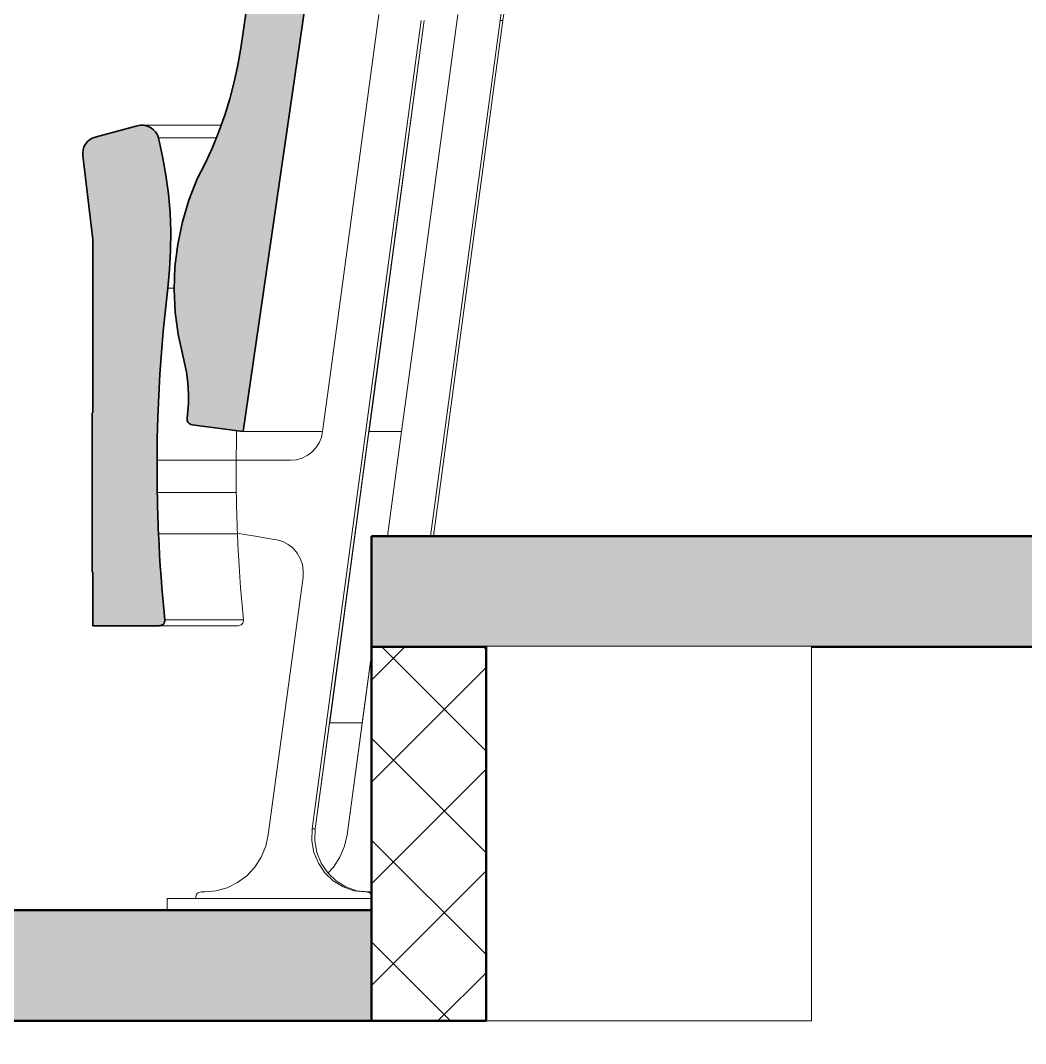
# Model space of a CAD drawing. Header units: millimetres. Extents: x -46169 to 247764, y -86316 to 18123.
# Drawn here: x 231882 to 232790, y -82134 to -81210 of the extents above; entities that cross this region are included whole.
import ezdxf

# ---------------------------------------------------------------- set-up
doc = ezdxf.new("R2010")
doc.units = ezdxf.units.MM
doc.header["$MEASUREMENT"] = 0
doc.linetypes.add('Wipeout_Contour', pattern=[1000, 0, -1000])
for name, color, linetype in [('New_A-20-M_Floor_Slab', 7, 'Continuous'), ('New_A-20-M_Roof', 7, 'Continuous'), ('New_A-25-M_Wall_Int', 7, 'Continuous'), ('New_A-35-M_FFE_Fixed', 7, 'Continuous')]:
    doc.layers.add(name, color=color, linetype=linetype)
for name, color, linetype, lineweight, true_color in [('New_A-20-M_Floor_Slab_Pen_No__107', 7, 'Continuous', 15, 0xa6a6a6), ('New_A-20-M_Floor_Slab_Pen_No__27', 7, 'Continuous', 50, 0x2a2a2a), ('New_A-20-M_Floor_Slab_Pen_No__29', 7, 'Continuous', 50, 0x2a2a2a), ('New_A-20-M_Floor_Slab_Pen_No__81', 7, 'Continuous', 20, 0x6a6a6a), ('New_A-35-M_FFE_Fixed_Pen_No__104', 7, 'Continuous', 15, 0xa6a6a6), ('New_A-35-M_FFE_Fixed_Pen_No__44', 7, 'Continuous', 35, 0x444444)]:
    doc.layers.add(name, color=color, linetype=linetype, lineweight=lineweight, true_color=true_color)
for name, color, linetype, lineweight in [('New_A-20-M_Floor_Slab_Pen_No__87', 8, 'Continuous', 20), ('New_A-20-M_Floor_Slab_Pen_No__89', 8, 'Continuous', 20), ('New_A-35-M_FFE_Fixed_Pen_No__1', 7, 'Continuous', 13)]:
    doc.layers.add(name, color=color, linetype=linetype, lineweight=lineweight)

# ---------------------------------------------------------------- blocks, each defined once
blk = doc.blocks.new('Section Elem_36_5', base_point=(221877.12, -83027.49))
at = {"color": 254, "linetype": 'Wipeout_Contour', "lineweight": 0, "ltscale": 3444676.658454566}
blk.add_wipeout([(232076.62, -81607.47), (232126.06, -81607.47), (232131.22, -81606.99), (232136.22, -81605.56), (232140.89, -81603.24), (232145.09, -81600.1), (232148.67, -81596.23), (232151.54, -81591.76), (232153.59, -81586.84), (232154.76, -81581.61), (232154.77, -81581.54), (232082.94, -81581.54), (232077.02, -81580.74), (232076.84, -81588)], dxfattribs=at).dxf.layer = 'New_A-25-M_Wall_Int'
at = {"color": 254, "linetype": 'Wipeout_Contour', "lineweight": 0, "ltscale": 1723091.228421841}
blk.add_wipeout([(232160.88, -81844.74), (232190.46, -81844.74), (232198.8, -81782.87), (232198.8, -81675.99), (232213.21, -81675.99), (232225.94, -81581.61), (232196.36, -81581.61)], dxfattribs=at).dxf.layer = 'New_A-25-M_Wall_Int'
blk = doc.blocks.new('Section Elem_41_5', base_point=(221877.12, -83027.49))
at = {"color": 254, "linetype": 'Wipeout_Contour', "lineweight": 0, "ltscale": 2954399.55299317}
blk.add_wipeout([(232147.96, -81940.58), (232147.63, -81951.24), (232149.49, -81961.72), (232153.46, -81971.57), (232159.36, -81980.31), (232159.56, -81980.51), (232164.65, -81975.02), (232170.39, -81966.08), (232174.49, -81956.23), (232176.83, -81945.79), (232190.46, -81844.74), (232160.88, -81844.74)], dxfattribs=at).dxf.layer = 'New_A-20-M_Floor_Slab'
at = {"color": 254, "linetype": 'Wipeout_Contour', "lineweight": 0, "ltscale": 984929.306068}
blk.add_wipeout([(232146.44, -82013.74), (232198.8, -82013.74), (232198.8, -82013.49), (232146.44, -82013.49)], dxfattribs=at).dxf.layer = 'New_A-20-M_Floor_Slab'
at = {"layer": 'New_A-20-M_Floor_Slab_Pen_No__89', "linetype": 'Continuous'}
for p, q in [((232190.46, -81844.74), (232160.88, -81844.74)), ((232146.44, -82013.49), (232146.44, -82013.74)), ((232198.8, -82013.74), (232146.44, -82013.74))]:
    blk.add_line(p, q, dxfattribs=at)
blk = doc.blocks.new('Section Elem_46_5', base_point=(221877.12, -83027.49))
at = {"layer": 'New_A-35-M_FFE_Fixed_Pen_No__44', "linetype": 'Continuous'}
for p, q in [((231947.21, -81564.47), (231946.66, -81564.47)), ((231947.19, -81708.47), (231946.66, -81708.47)), ((231947.19, -81708.47), (231947.18, -81756.97))]:
    blk.add_line(p, q, dxfattribs=at)
at = {"layer": 'New_A-35-M_FFE_Fixed_Pen_No__44', "linetype": 'Continuous', "flags": 128}
blk.add_lwpolyline([(231946.66, -81564.47), (231946.66, -81696.47), (231946.66, -81708.47)], dxfattribs=at)
at = {"color": 254, "linetype": 'Wipeout_Contour', "lineweight": 0, "ltscale": 983458.89133}
blk.add_wipeout([(231999.25, -81306.76), (232001.77, -81308.54), (232061.8, -81308.54), (232062.43, -81306.76)], dxfattribs=at).dxf.layer = 'New_A-35-M_FFE_Fixed'
at = {"color": 254, "linetype": 'Wipeout_Contour', "lineweight": 0, "ltscale": 1229375.72335318}
blk.add_wipeout([(232058.78, -81316.21), (232006.5, -81316.21), (232010.24, -81332.92), (232051.59, -81332.92), (232055.21, -81325)], dxfattribs=at).dxf.layer = 'New_A-35-M_FFE_Fixed'
at = {"color": 254, "linetype": 'Wipeout_Contour', "lineweight": 0, "ltscale": 1229428.361088262}
blk.add_wipeout([(232016.87, -81383.77), (232017.53, -81400.86), (232026.22, -81400.86), (232028.06, -81392.12), (232030.56, -81383.77)], dxfattribs=at).dxf.layer = 'New_A-35-M_FFE_Fixed'
at = {"color": 254, "linetype": 'Wipeout_Contour', "lineweight": 0, "ltscale": 1229512.440282095}
blk.add_wipeout([(232012.68, -81471.41), (232021.44, -81471.41), (232020.57, -81453.1), (232020.61, -81452.05), (232014.87, -81452.05)], dxfattribs=at).dxf.layer = 'New_A-35-M_FFE_Fixed'
at = {"color": 254, "linetype": 'Wipeout_Contour', "lineweight": 0, "ltscale": 1721495.925086836}
blk.add_wipeout([(232007.78, -81529.63), (232031.88, -81529.63), (232031.62, -81527.76), (232030.32, -81520.85), (232028.68, -81514.01), (232027.84, -81510.2), (232009.14, -81510.2)], dxfattribs=at).dxf.layer = 'New_A-35-M_FFE_Fixed'
at = {"color": 254, "linetype": 'Wipeout_Contour', "lineweight": 0, "ltscale": 983918.980256}
blk.add_wipeout([(232005.21, -81625.59), (232005.24, -81629.22), (232076.69, -81629.22), (232076.65, -81625.59)], dxfattribs=at).dxf.layer = 'New_A-35-M_FFE_Fixed'
at = {"color": 254, "linetype": 'Wipeout_Contour', "lineweight": 0, "ltscale": 983934.70897}
blk.add_wipeout([(232005.35, -81636.47), (232005.43, -81641.14), (232076.86, -81641.14), (232076.78, -81636.47)], dxfattribs=at).dxf.layer = 'New_A-35-M_FFE_Fixed'
at = {"color": 254, "linetype": 'Wipeout_Contour', "lineweight": 0, "ltscale": 983992.595588}
blk.add_wipeout([(232006.49, -81673.88), (232006.95, -81683.6), (232078.28, -81683.6), (232077.85, -81673.88)], dxfattribs=at).dxf.layer = 'New_A-35-M_FFE_Fixed'
at = {"color": 254, "linetype": 'Wipeout_Contour', "lineweight": 0, "ltscale": 984100.940161}
blk.add_wipeout([(232011.22, -81741.79), (232012.17, -81751.47), (232083.15, -81751.47), (232082.26, -81741.79)], dxfattribs=at).dxf.layer = 'New_A-35-M_FFE_Fixed'
at = {"color": 254, "linetype": 'Wipeout_Contour', "lineweight": 0, "ltscale": 984813.099771}
blk.add_wipeout([(232153.46, -81971.57), (232150.88, -81971.57), (232156.77, -81980.31), (232159.36, -81980.31)], dxfattribs=at).dxf.layer = 'New_A-35-M_FFE_Fixed'
at = {"color": 254, "linetype": 'Wipeout_Contour', "lineweight": 0, "ltscale": 984888.517119}
blk.add_wipeout([(232164.32, -81987.56), (232173.19, -81992.99), (232175.77, -81992.99), (232166.91, -81987.56)], dxfattribs=at).dxf.layer = 'New_A-35-M_FFE_Fixed'
at = {"color": 254, "linetype": 'Wipeout_Contour', "lineweight": 0, "ltscale": 984673.395149}
blk.add_wipeout([(232014.35, -82013.49), (232198.8, -82013.49), (232198.8, -82003.49), (232014.35, -82003.49)], dxfattribs=at).dxf.layer = 'New_A-35-M_FFE_Fixed'
at = {"layer": 'New_A-35-M_FFE_Fixed_Pen_No__1', "linetype": 'Continuous'}
for p, q in [((232014.35, -82013.49), (232014.35, -82003.49)), ((232198.8, -82013.49), (232014.35, -82013.49))]:
    blk.add_line(p, q, dxfattribs=at)
at = {"color": 254, "linetype": 'Wipeout_Contour', "lineweight": 0, "ltscale": 983452.841927}
blk.add_wipeout([(231996.41, -81305.51), (231999.25, -81306.76), (232062.43, -81306.76), (232062.88, -81305.51)], dxfattribs=at).dxf.layer = 'New_A-35-M_FFE_Fixed'
at = {"color": 254, "linetype": 'Wipeout_Contour', "lineweight": 0, "ltscale": 983473.484787}
blk.add_wipeout([(232005.47, -81313.36), (232006.5, -81316.21), (232058.78, -81316.21), (232059.94, -81313.36)], dxfattribs=at).dxf.layer = 'New_A-35-M_FFE_Fixed'
at = {"color": 254, "linetype": 'Wipeout_Contour', "lineweight": 0, "ltscale": 1229412.086764039}
blk.add_wipeout([(232036.21, -81366.73), (232015.43, -81366.73), (232016.87, -81383.77), (232030.56, -81383.77), (232033.97, -81372.42)], dxfattribs=at).dxf.layer = 'New_A-35-M_FFE_Fixed'
at = {"color": 254, "linetype": 'Wipeout_Contour', "lineweight": 0, "ltscale": 1229447.383644321}
blk.add_wipeout([(232017.53, -81400.86), (232017.42, -81417.95), (232023.13, -81417.95), (232023.84, -81412.23), (232026.22, -81400.86)], dxfattribs=at).dxf.layer = 'New_A-35-M_FFE_Fixed'
at = {"color": 254, "linetype": 'Wipeout_Contour', "lineweight": 0, "ltscale": 1229583.084613975}
blk.add_wipeout([(232010.77, -81490.79), (232009.14, -81510.2), (232027.84, -81510.2), (232024.25, -81493.94), (232023.83, -81490.79)], dxfattribs=at).dxf.layer = 'New_A-35-M_FFE_Fixed'
at = {"color": 254, "linetype": 'Wipeout_Contour', "lineweight": 0, "ltscale": 1721553.568830973}
blk.add_wipeout([(232007.78, -81529.63), (232006.71, -81549.07), (232033.52, -81549.07), (232033.52, -81548.73), (232033.23, -81541.71), (232032.59, -81534.72), (232031.88, -81529.63)], dxfattribs=at).dxf.layer = 'New_A-35-M_FFE_Fixed'
at = {"color": 254, "linetype": 'Wipeout_Contour', "lineweight": 0, "ltscale": 983914.054157}
blk.add_wipeout([(232005.18, -81621.97), (232005.21, -81625.59), (232076.65, -81625.59), (232076.63, -81621.97)], dxfattribs=at).dxf.layer = 'New_A-35-M_FFE_Fixed'
at = {"color": 254, "linetype": 'Wipeout_Contour', "lineweight": 0, "ltscale": 983981.826541}
blk.add_wipeout([(232006.29, -81669.21), (232006.49, -81673.88), (232077.85, -81673.88), (232077.66, -81669.21)], dxfattribs=at).dxf.layer = 'New_A-35-M_FFE_Fixed'
at = {"color": 254, "linetype": 'Wipeout_Contour', "lineweight": 0, "ltscale": 984084.716335}
blk.add_wipeout([(232010.33, -81732.11), (232011.22, -81741.79), (232082.26, -81741.79), (232081.44, -81732.11)], dxfattribs=at).dxf.layer = 'New_A-35-M_FFE_Fixed'
at = {"color": 254, "linetype": 'Wipeout_Contour', "lineweight": 0, "ltscale": 984106.06845}
blk.add_wipeout([(232009.12, -81756.54), (232080.3, -81756.54), (232081.18, -81756.02), (232010.05, -81756.02)], dxfattribs=at).dxf.layer = 'New_A-35-M_FFE_Fixed'
at = {"color": 254, "linetype": 'Wipeout_Contour', "lineweight": 0, "ltscale": 984782.122927}
blk.add_wipeout([(232146.91, -81961.72), (232150.88, -81971.57), (232153.46, -81971.57), (232149.49, -81961.72)], dxfattribs=at).dxf.layer = 'New_A-35-M_FFE_Fixed'
at = {"color": 254, "linetype": 'Wipeout_Contour', "lineweight": 0, "ltscale": 984849.110695}
blk.add_wipeout([(232156.77, -81980.31), (232164.32, -81987.56), (232166.91, -81987.56), (232159.36, -81980.31)], dxfattribs=at).dxf.layer = 'New_A-35-M_FFE_Fixed'
at = {"color": 254, "linetype": 'Wipeout_Contour', "lineweight": 0, "ltscale": 738756.481776}
blk.add_wipeout([(232198.8, -81999.71), (232198.7, -81999.71), (232198.8, -81999.9)], dxfattribs=at).dxf.layer = 'New_A-35-M_FFE_Fixed'
at = {"color": 254, "linetype": 'Wipeout_Contour', "lineweight": 0, "ltscale": 1229333.402300806}
blk.add_wipeout([(231990.25, -81304.74), (231993.37, -81304.82), (232063.12, -81304.82), (232063.15, -81304.75), (232062.7, -81304.74)], dxfattribs=at).dxf.layer = 'New_A-35-M_FFE_Fixed'
at = {"color": 254, "linetype": 'Wipeout_Contour', "lineweight": 0, "ltscale": 983469.484172}
blk.add_wipeout([(232003.87, -81310.77), (232005.47, -81313.36), (232059.94, -81313.36), (232060.99, -81310.77)], dxfattribs=at).dxf.layer = 'New_A-35-M_FFE_Fixed'
at = {"color": 254, "linetype": 'Wipeout_Contour', "lineweight": 0, "ltscale": 1229398.836747448}
blk.add_wipeout([(232013.22, -81349.77), (232015.43, -81366.73), (232036.21, -81366.73), (232041.53, -81353.25), (232043.31, -81349.77)], dxfattribs=at).dxf.layer = 'New_A-35-M_FFE_Fixed'
at = {"color": 254, "linetype": 'Wipeout_Contour', "lineweight": 0, "ltscale": 1229468.645526402}
blk.add_wipeout([(232017.42, -81417.95), (232016.53, -81435.03), (232021.24, -81435.03), (232021.33, -81432.6), (232023.13, -81417.95)], dxfattribs=at).dxf.layer = 'New_A-35-M_FFE_Fixed'
at = {"color": 254, "linetype": 'Wipeout_Contour', "lineweight": 0, "ltscale": 1229545.264678254}
blk.add_wipeout([(232012.68, -81471.41), (232010.77, -81490.79), (232023.83, -81490.79), (232021.54, -81473.6), (232021.44, -81471.41)], dxfattribs=at).dxf.layer = 'New_A-35-M_FFE_Fixed'
at = {"color": 254, "linetype": 'Wipeout_Contour', "lineweight": 0, "ltscale": 1475646.534462288}
blk.add_wipeout([(232005.92, -81568.53), (232032.5, -81568.53), (232033.09, -81562.76), (232033.48, -81555.75), (232033.52, -81549.07), (232006.71, -81549.07)], dxfattribs=at).dxf.layer = 'New_A-35-M_FFE_Fixed'
at = {"color": 254, "linetype": 'Wipeout_Contour', "lineweight": 0, "ltscale": 983904.308618}
blk.add_wipeout([(232076.61, -81614.72), (232005.16, -81614.72), (232005.16, -81618.34), (232076.61, -81618.34)], dxfattribs=at).dxf.layer = 'New_A-35-M_FFE_Fixed'
at = {"color": 254, "linetype": 'Wipeout_Contour', "lineweight": 0, "ltscale": 983923.941862}
blk.add_wipeout([(232005.24, -81629.22), (232005.29, -81632.84), (232076.73, -81632.84), (232076.69, -81629.22)], dxfattribs=at).dxf.layer = 'New_A-35-M_FFE_Fixed'
at = {"color": 254, "linetype": 'Wipeout_Contour', "lineweight": 0, "ltscale": 983974.919505}
blk.add_wipeout([(232006.11, -81664.53), (232006.29, -81669.21), (232077.66, -81669.21), (232077.49, -81664.53)], dxfattribs=at).dxf.layer = 'New_A-35-M_FFE_Fixed'
at = {"color": 254, "linetype": 'Wipeout_Contour', "lineweight": 0, "ltscale": 984068.739901}
blk.add_wipeout([(232009.52, -81722.41), (232010.33, -81732.11), (232081.44, -81732.11), (232080.68, -81722.41)], dxfattribs=at).dxf.layer = 'New_A-35-M_FFE_Fixed'
at = {"color": 254, "linetype": 'Wipeout_Contour', "lineweight": 0, "ltscale": 984103.052098}
blk.add_wipeout([(232008.09, -81756.86), (232079.35, -81756.86), (232080.3, -81756.54), (232009.12, -81756.54)], dxfattribs=at).dxf.layer = 'New_A-35-M_FFE_Fixed'
at = {"color": 254, "linetype": 'Wipeout_Contour', "lineweight": 0, "ltscale": 984757.589818}
blk.add_wipeout([(232146.91, -81961.72), (232149.49, -81961.72), (232147.63, -81951.24), (232145.04, -81951.24)], dxfattribs=at).dxf.layer = 'New_A-35-M_FFE_Fixed'
at = {"color": 254, "linetype": 'Wipeout_Contour', "lineweight": 0, "ltscale": 985007.465375}
blk.add_wipeout([(232198.1, -81998.96), (232198.7, -81999.71), (232198.8, -81999.71), (232198.8, -81998.96)], dxfattribs=at).dxf.layer = 'New_A-35-M_FFE_Fixed'
at = {"color": 254, "linetype": 'Wipeout_Contour', "lineweight": 0, "ltscale": 1229357.997497239}
blk.add_wipeout([(232061.8, -81308.54), (232001.77, -81308.54), (232003.87, -81310.77), (232060.99, -81310.77), (232061.11, -81310.49)], dxfattribs=at).dxf.layer = 'New_A-35-M_FFE_Fixed'
at = {"color": 254, "linetype": 'Wipeout_Contour', "lineweight": 0, "ltscale": 1229388.232606241}
blk.add_wipeout([(232010.24, -81332.92), (232013.22, -81349.77), (232043.31, -81349.77), (232048.68, -81339.27), (232051.59, -81332.92)], dxfattribs=at).dxf.layer = 'New_A-35-M_FFE_Fixed'
at = {"color": 254, "linetype": 'Wipeout_Contour', "lineweight": 0, "ltscale": 983589.583707}
blk.add_wipeout([(232016.53, -81435.03), (232014.87, -81452.05), (232020.61, -81452.05), (232021.24, -81435.03)], dxfattribs=at).dxf.layer = 'New_A-35-M_FFE_Fixed'
at = {"color": 254, "linetype": 'Wipeout_Contour', "lineweight": 0, "ltscale": 3443407.11672936}
blk.add_wipeout([(232005.4, -81588), (232076.84, -81588), (232077.02, -81580.74), (232036.79, -81575.31), (232035.82, -81575.09), (232034.9, -81574.68), (232034.09, -81574.11), (232033.4, -81573.41), (232032.87, -81572.58), (232032.51, -81571.68), (232032.35, -81570.72), (232032.37, -81569.75), (232032.5, -81568.53), (232005.92, -81568.53)], dxfattribs=at).dxf.layer = 'New_A-35-M_FFE_Fixed'
at = {"color": 254, "linetype": 'Wipeout_Contour', "lineweight": 0, "ltscale": 983928.938942}
blk.add_wipeout([(232076.73, -81632.84), (232005.29, -81632.84), (232005.35, -81636.47), (232076.78, -81636.47)], dxfattribs=at).dxf.layer = 'New_A-35-M_FFE_Fixed'
at = {"color": 254, "linetype": 'Wipeout_Contour', "lineweight": 0, "ltscale": 983968.070992}
blk.add_wipeout([(232005.94, -81659.85), (232006.11, -81664.53), (232077.49, -81664.53), (232077.34, -81659.85)], dxfattribs=at).dxf.layer = 'New_A-35-M_FFE_Fixed'
at = {"color": 254, "linetype": 'Wipeout_Contour', "lineweight": 0, "ltscale": 984053.011641}
blk.add_wipeout([(232008.77, -81712.72), (232009.52, -81722.41), (232080.68, -81722.41), (232079.98, -81712.72)], dxfattribs=at).dxf.layer = 'New_A-35-M_FFE_Fixed'
at = {"color": 254, "linetype": 'Wipeout_Contour', "lineweight": 0, "ltscale": 984099.512262}
blk.add_wipeout([(232008.09, -81756.86), (232007.02, -81756.97), (232078.35, -81756.97), (232079.35, -81756.86)], dxfattribs=at).dxf.layer = 'New_A-35-M_FFE_Fixed'
at = {"color": 254, "linetype": 'Wipeout_Contour', "lineweight": 0, "ltscale": 985003.553749}
blk.add_wipeout([(232196.54, -81997.87), (232197.37, -81998.33), (232198.8, -81998.33), (232198.8, -81997.87)], dxfattribs=at).dxf.layer = 'New_A-35-M_FFE_Fixed'
at = {"layer": 'New_A-35-M_FFE_Fixed_Pen_No__1', "linetype": 'Continuous'}
blk.add_line((232014.87, -81452.05), (232020.61, -81452.05), dxfattribs=at)
at = {"color": 254, "linetype": 'Wipeout_Contour', "lineweight": 0, "ltscale": 983446.659956}
blk.add_wipeout([(231993.37, -81304.82), (231996.41, -81305.51), (232062.88, -81305.51), (232063.12, -81304.82)], dxfattribs=at).dxf.layer = 'New_A-35-M_FFE_Fixed'
at = {"color": 254, "linetype": 'Wipeout_Contour', "lineweight": 0, "ltscale": 983879.827956}
blk.add_wipeout([(232005.4, -81588), (232005.17, -81607.47), (232076.62, -81607.47), (232076.84, -81588)], dxfattribs=at).dxf.layer = 'New_A-35-M_FFE_Fixed'
at = {"color": 254, "linetype": 'Wipeout_Contour', "lineweight": 0, "ltscale": 983961.281079}
blk.add_wipeout([(232005.79, -81655.18), (232005.94, -81659.85), (232077.34, -81659.85), (232077.19, -81655.18)], dxfattribs=at).dxf.layer = 'New_A-35-M_FFE_Fixed'
at = {"color": 254, "linetype": 'Wipeout_Contour', "lineweight": 0, "ltscale": 984037.532328}
blk.add_wipeout([(232008.1, -81703.01), (232008.77, -81712.72), (232079.98, -81712.72), (232079.35, -81703.01)], dxfattribs=at).dxf.layer = 'New_A-35-M_FFE_Fixed'
at = {"color": 254, "linetype": 'Wipeout_Contour', "lineweight": 0, "ltscale": 984110.733188}
blk.add_wipeout([(232012.17, -81752.52), (232011.94, -81753.53), (232082.93, -81753.53), (232083.15, -81752.52)], dxfattribs=at).dxf.layer = 'New_A-35-M_FFE_Fixed'
at = {"color": 254, "linetype": 'Wipeout_Contour', "lineweight": 0, "ltscale": 985005.618181}
blk.add_wipeout([(232197.37, -81998.33), (232198.1, -81998.96), (232198.8, -81998.96), (232198.8, -81998.33)], dxfattribs=at).dxf.layer = 'New_A-35-M_FFE_Fixed'
at = {"color": 254, "linetype": 'Wipeout_Contour', "lineweight": 0, "ltscale": 983894.705486}
blk.add_wipeout([(232005.16, -81611.09), (232076.61, -81611.09), (232076.62, -81607.47), (232005.17, -81607.47)], dxfattribs=at).dxf.layer = 'New_A-35-M_FFE_Fixed'
at = {"color": 254, "linetype": 'Wipeout_Contour', "lineweight": 0, "ltscale": 983954.549847}
blk.add_wipeout([(232077.07, -81650.5), (232005.65, -81650.5), (232005.79, -81655.18), (232077.19, -81655.18)], dxfattribs=at).dxf.layer = 'New_A-35-M_FFE_Fixed'
at = {"color": 254, "linetype": 'Wipeout_Contour', "lineweight": 0, "ltscale": 984022.302719}
blk.add_wipeout([(232007.49, -81693.31), (232008.1, -81703.01), (232079.35, -81703.01), (232078.78, -81693.31)], dxfattribs=at).dxf.layer = 'New_A-35-M_FFE_Fixed'
at = {"color": 254, "linetype": 'Wipeout_Contour', "lineweight": 0, "ltscale": 984110.81455}
blk.add_wipeout([(232011.94, -81753.53), (232011.49, -81754.48), (232082.52, -81754.48), (232082.93, -81753.53)], dxfattribs=at).dxf.layer = 'New_A-35-M_FFE_Fixed'
at = {"color": 254, "linetype": 'Wipeout_Contour', "lineweight": 0, "ltscale": 1231252.428864506}
blk.add_wipeout([(232198.22, -81997.59), (232195.63, -81997.59), (232196.54, -81997.87), (232198.8, -81997.87), (232198.8, -81997.77)], dxfattribs=at).dxf.layer = 'New_A-35-M_FFE_Fixed'
at = {"color": 254, "linetype": 'Wipeout_Contour', "lineweight": 0, "ltscale": 983899.489236}
blk.add_wipeout([(232005.16, -81614.72), (232076.61, -81614.72), (232076.61, -81611.09), (232005.16, -81611.09)], dxfattribs=at).dxf.layer = 'New_A-35-M_FFE_Fixed'
at = {"color": 254, "linetype": 'Wipeout_Contour', "lineweight": 0, "ltscale": 983947.877366}
blk.add_wipeout([(232005.53, -81645.82), (232005.65, -81650.5), (232077.07, -81650.5), (232076.96, -81645.82)], dxfattribs=at).dxf.layer = 'New_A-35-M_FFE_Fixed'
at = {"color": 254, "linetype": 'Wipeout_Contour', "lineweight": 0, "ltscale": 984007.323561}
blk.add_wipeout([(232006.95, -81683.6), (232007.49, -81693.31), (232078.78, -81693.31), (232078.28, -81683.6)], dxfattribs=at).dxf.layer = 'New_A-35-M_FFE_Fixed'
at = {"color": 254, "linetype": 'Wipeout_Contour', "lineweight": 0, "ltscale": 984108.430475}
blk.add_wipeout([(232010.05, -81756.02), (232081.18, -81756.02), (232081.93, -81755.32), (232010.86, -81755.32)], dxfattribs=at).dxf.layer = 'New_A-35-M_FFE_Fixed'
at = {"color": 254, "linetype": 'Wipeout_Contour', "lineweight": 0, "ltscale": 984997.777113}
blk.add_wipeout([(232194.69, -81997.49), (232195.63, -81997.59), (232198.22, -81997.59), (232197.28, -81997.49)], dxfattribs=at).dxf.layer = 'New_A-35-M_FFE_Fixed'
at = {"color": 254, "linetype": 'Wipeout_Contour', "lineweight": 0, "ltscale": 983909.1636}
blk.add_wipeout([(232005.16, -81618.34), (232005.18, -81621.97), (232076.63, -81621.97), (232076.61, -81618.34)], dxfattribs=at).dxf.layer = 'New_A-35-M_FFE_Fixed'
at = {"color": 254, "linetype": 'Wipeout_Contour', "lineweight": 0, "ltscale": 983941.263716}
blk.add_wipeout([(232005.43, -81641.14), (232005.53, -81645.82), (232076.96, -81645.82), (232076.86, -81641.14)], dxfattribs=at).dxf.layer = 'New_A-35-M_FFE_Fixed'
at = {"color": 254, "linetype": 'Wipeout_Contour', "lineweight": 0, "ltscale": 984110.035718}
blk.add_wipeout([(232010.86, -81755.32), (232081.93, -81755.32), (232082.52, -81754.48), (232011.49, -81754.48)], dxfattribs=at).dxf.layer = 'New_A-35-M_FFE_Fixed'
at = {"color": 254, "linetype": 'Wipeout_Contour', "lineweight": 0, "ltscale": 984970.27228}
blk.add_wipeout([(232193.2, -81997.49), (232195.79, -81997.49), (232185.55, -81996.35), (232182.96, -81996.35)], dxfattribs=at).dxf.layer = 'New_A-35-M_FFE_Fixed'
at = {"color": 254, "linetype": 'Wipeout_Contour', "lineweight": 0, "ltscale": 984109.795163}
blk.add_wipeout([(232012.17, -81752.52), (232083.15, -81752.52), (232083.15, -81751.47), (232012.17, -81751.47)], dxfattribs=at).dxf.layer = 'New_A-35-M_FFE_Fixed'
at = {"color": 254, "linetype": 'Wipeout_Contour', "lineweight": 0, "ltscale": 984929.526167}
blk.add_wipeout([(232185.55, -81996.35), (232175.77, -81992.99), (232173.19, -81992.99), (232182.96, -81996.35)], dxfattribs=at).dxf.layer = 'New_A-35-M_FFE_Fixed'
at = {"layer": 'New_A-35-M_FFE_Fixed_Pen_No__104', "linetype": 'Continuous'}
blk.add_hatch(color=256, dxfattribs=at).paths.add_polyline_path([(232011.49, -81754.48), (232011.94, -81753.53), (232012.17, -81752.52), (232012.17, -81751.47), (232011.22, -81741.79), (232010.33, -81732.11), (232009.52, -81722.41), (232008.77, -81712.72), (232008.1, -81703.01), (232007.49, -81693.31), (232006.95, -81683.6), (232006.49, -81673.88), (232006.29, -81669.21), (232006.11, -81664.53), (232005.94, -81659.85), (232005.79, -81655.18), (232005.65, -81650.5), (232005.53, -81645.82), (232005.43, -81641.14), (232005.35, -81636.47), (232005.29, -81632.84), (232005.24, -81629.22), (232005.21, -81625.59), (232005.18, -81621.97), (232005.16, -81618.34), (232005.16, -81614.72), (232005.16, -81611.09), (232005.17, -81607.47), (232005.4, -81588), (232005.92, -81568.53), (232006.71, -81549.07), (232007.78, -81529.63), (232009.14, -81510.2), (232010.77, -81490.79), (232012.68, -81471.41), (232014.87, -81452.05), (232016.53, -81435.03), (232017.42, -81417.95), (232017.53, -81400.86), (232016.87, -81383.77), (232015.43, -81366.73), (232013.22, -81349.77), (232010.24, -81332.92), (232006.5, -81316.21), (232005.47, -81313.36), (232003.87, -81310.77), (232001.77, -81308.54), (231999.25, -81306.76), (231996.41, -81305.51), (231993.37, -81304.82), (231990.25, -81304.74), (231987.18, -81305.26), (231949.28, -81315.59), (231946.67, -81316.55), (231944.28, -81317.95), (231942.19, -81319.75), (231940.46, -81321.87), (231939.16, -81324.26), (231938.32, -81326.84), (231937.98, -81329.52), (231938.13, -81332.22), (231947.21, -81408.09), (231947.21, -81564.47), (231946.66, -81564.47), (231946.66, -81696.47), (231946.66, -81708.47), (231947.19, -81708.47), (231947.18, -81756.97), (231953.39, -81756.97), (231965.82, -81756.97), (232007.02, -81756.97), (232008.09, -81756.86), (232009.12, -81756.54), (232010.05, -81756.02), (232010.86, -81755.32)])
at = {"layer": 'New_A-35-M_FFE_Fixed_Pen_No__44', "linetype": 'Continuous', "flags": 128}
blk.add_lwpolyline([(231947.18, -81756.97), (231953.39, -81756.97), (231965.82, -81756.97), (232007.02, -81756.97), (232008.09, -81756.86), (232009.12, -81756.54), (232010.05, -81756.02), (232010.86, -81755.32), (232011.49, -81754.48), (232011.94, -81753.53), (232012.17, -81752.52), (232012.17, -81751.47), (232011.22, -81741.79), (232010.33, -81732.11), (232009.52, -81722.41), (232008.77, -81712.72), (232008.1, -81703.01), (232007.49, -81693.31), (232006.95, -81683.6), (232006.49, -81673.88), (232006.29, -81669.21), (232006.11, -81664.53), (232005.94, -81659.85), (232005.79, -81655.18), (232005.65, -81650.5), (232005.53, -81645.82), (232005.43, -81641.14), (232005.35, -81636.47), (232005.29, -81632.84), (232005.24, -81629.22), (232005.21, -81625.59), (232005.18, -81621.97), (232005.16, -81618.34), (232005.16, -81614.72), (232005.16, -81611.09), (232005.17, -81607.47), (232005.4, -81588), (232005.92, -81568.53), (232006.71, -81549.07), (232007.78, -81529.63), (232009.14, -81510.2), (232010.77, -81490.79), (232012.68, -81471.41), (232014.87, -81452.05), (232016.53, -81435.03), (232017.42, -81417.95), (232017.53, -81400.86), (232016.87, -81383.77), (232015.43, -81366.73), (232013.22, -81349.77), (232010.24, -81332.92), (232006.5, -81316.21), (232005.47, -81313.36), (232003.87, -81310.77), (232001.77, -81308.54), (231999.25, -81306.76), (231996.41, -81305.51), (231993.37, -81304.82), (231990.25, -81304.74), (231987.18, -81305.26), (231949.28, -81315.59), (231946.67, -81316.55), (231944.28, -81317.95), (231942.19, -81319.75), (231940.46, -81321.87), (231939.16, -81324.26), (231938.32, -81326.84), (231937.98, -81329.52), (231938.13, -81332.22), (231947.21, -81408.09), (231947.21, -81564.47)], dxfattribs=at)
at = {"color": 254, "linetype": 'Wipeout_Contour', "lineweight": 0, "ltscale": 22885564.15096043}
blk.add_wipeout([(232040.14, -82002.49), (232040.14, -82003.49), (232198.8, -82003.49), (232198.8, -81999.9), (232198.7, -81999.71), (232198.1, -81998.96), (232197.37, -81998.33), (232196.54, -81997.87), (232195.63, -81997.59), (232194.69, -81997.49), (232193.2, -81997.49), (232182.96, -81996.35), (232173.19, -81992.99), (232164.32, -81987.56), (232156.77, -81980.31), (232150.88, -81971.57), (232146.91, -81961.72), (232145.04, -81951.24), (232145.37, -81940.58), (232290.86, -80861.65), (232292.7, -80853.27), (232295.91, -80845.35), (232300.38, -80838.11), (232305.99, -80831.77), (232312.55, -80826.52), (232319.89, -80822.51), (232327.79, -80819.85), (232336.01, -80818.64), (232336.91, -80818.5), (232337.77, -80818.18), (232338.56, -80817.71), (232339.25, -80817.08), (232339.81, -80816.34), (232340.22, -80815.5), (232340.48, -80814.59), (232340.57, -80813.65), (232340.57, -80812.56), (232258.46, -80812.56), (232154.76, -81581.61), (232153.59, -81586.84), (232151.54, -81591.76), (232148.67, -81596.23), (232145.09, -81600.1), (232140.89, -81603.24), (232136.22, -81605.56), (232131.22, -81606.99), (232126.06, -81607.47), (232076.62, -81607.47), (232076.61, -81611.09), (232076.61, -81614.72), (232076.61, -81618.34), (232076.63, -81621.97), (232076.65, -81625.59), (232076.69, -81629.22), (232076.73, -81632.84), (232076.78, -81636.47), (232076.86, -81641.14), (232076.96, -81645.82), (232077.07, -81650.5), (232077.19, -81655.18), (232077.34, -81659.85), (232077.49, -81664.53), (232077.66, -81669.21), (232077.82, -81673.23), (232084.29, -81674.39), (232093.97, -81676.1), (232103.65, -81677.77), (232113.34, -81679.41), (232118.69, -81680.94), (232123.67, -81683.5), (232128.08, -81687), (232131.76, -81691.3), (232134.58, -81696.25), (232136.44, -81701.67), (232137.27, -81707.36), (232137.03, -81713.11), (232105.66, -81945.79), (232103.31, -81956.23), (232099.21, -81966.08), (232093.48, -81975.02), (232086.3, -81982.76), (232077.91, -81989.04), (232068.57, -81993.69), (232058.58, -81996.53), (232048.26, -81997.49), (232044.97, -81997.49), (232044.03, -81997.59), (232043.12, -81997.87), (232042.29, -81998.33), (232041.55, -81998.96), (232040.95, -81999.71), (232040.51, -82000.58), (232040.23, -82001.52)], dxfattribs=at).dxf.layer = 'New_A-35-M_FFE_Fixed'
at = {"layer": 'New_A-35-M_FFE_Fixed_Pen_No__1', "linetype": 'Continuous'}
for p, q in [((231990.25, -81304.74), (232062.7, -81304.74)), ((232062.7, -81304.74), (232063.15, -81304.75)), ((232006.5, -81316.21), (232058.78, -81316.21)), ((232076.84, -81588), (232076.62, -81607.47)), ((232077.02, -81580.74), (232076.84, -81588)), ((232005.17, -81607.47), (232076.62, -81607.47)), ((232076.62, -81607.47), (232076.61, -81611.09)), ((232076.62, -81607.47), (232126.06, -81607.47)), ((232126.06, -81607.47), (232131.22, -81606.99)), ((232131.22, -81606.99), (232136.22, -81605.56)), ((232076.61, -81611.09), (232076.61, -81614.72)), ((232076.61, -81614.72), (232076.61, -81618.34)), ((232076.61, -81618.34), (232076.63, -81621.97)), ((232076.63, -81621.97), (232076.65, -81625.59)), ((232076.65, -81625.59), (232076.69, -81629.22)), ((232076.69, -81629.22), (232076.73, -81632.84)), ((232076.73, -81632.84), (232076.78, -81636.47)), ((232005.35, -81636.47), (232076.78, -81636.47)), ((232076.78, -81636.47), (232076.86, -81641.14)), ((232076.86, -81641.14), (232076.96, -81645.82)), ((232076.96, -81645.82), (232077.07, -81650.5)), ((232077.07, -81650.5), (232077.19, -81655.18)), ((232077.19, -81655.18), (232077.34, -81659.85)), ((232077.34, -81659.85), (232077.49, -81664.53)), ((232077.49, -81664.53), (232077.66, -81669.21)), ((232077.66, -81669.21), (232077.85, -81673.88)), ((232006.49, -81673.88), (232077.85, -81673.88)), ((232084.29, -81674.39), (232077.82, -81673.23)), ((232077.85, -81673.88), (232078.28, -81683.6)), ((232093.97, -81676.1), (232084.29, -81674.39)), ((232103.65, -81677.77), (232093.97, -81676.1)), ((232113.34, -81679.41), (232103.65, -81677.77)), ((232118.69, -81680.94), (232113.34, -81679.41)), ((232123.67, -81683.5), (232118.69, -81680.94)), ((232078.28, -81683.6), (232078.78, -81693.31)), ((232128.08, -81687), (232123.67, -81683.5)), ((232131.76, -81691.3), (232128.08, -81687)), ((232078.78, -81693.31), (232079.35, -81703.01)), ((232134.58, -81696.25), (232131.76, -81691.3)), ((232136.44, -81701.67), (232134.58, -81696.25)), ((232079.35, -81703.01), (232079.98, -81712.72)), ((232137.27, -81707.36), (232136.44, -81701.67)), ((232137.03, -81713.11), (232137.27, -81707.36)), ((232079.98, -81712.72), (232080.68, -81722.41)), ((232105.66, -81945.79), (232137.03, -81713.11)), ((232080.68, -81722.41), (232081.44, -81732.11)), ((232081.44, -81732.11), (232082.26, -81741.79)), ((232082.26, -81741.79), (232083.15, -81751.47)), ((232012.17, -81751.47), (232083.15, -81751.47)), ((232081.93, -81755.32), (232081.18, -81756.02)), ((232082.52, -81754.48), (232081.93, -81755.32)), ((232082.93, -81753.53), (232082.52, -81754.48)), ((232083.15, -81752.52), (232082.93, -81753.53)), ((232083.15, -81751.47), (232083.15, -81752.52)), ((232007.02, -81756.97), (232078.35, -81756.97)), ((232079.35, -81756.86), (232078.35, -81756.97)), ((232080.3, -81756.54), (232079.35, -81756.86)), ((232081.18, -81756.02), (232080.3, -81756.54)), ((232103.31, -81956.23), (232105.66, -81945.79)), ((232099.21, -81966.08), (232103.31, -81956.23)), ((232093.48, -81975.02), (232099.21, -81966.08)), ((232146.91, -81961.72), (232150.88, -81971.57)), ((232149.49, -81961.72), (232153.46, -81971.57)), ((232086.3, -81982.76), (232093.48, -81975.02)), ((232077.91, -81989.04), (232086.3, -81982.76)), ((232058.58, -81996.53), (232068.57, -81993.69)), ((232068.57, -81993.69), (232077.91, -81989.04)), ((232014.35, -82003.49), (232198.8, -82003.49)), ((232040.14, -82002.49), (232040.23, -82001.52)), ((232040.14, -82003.49), (232040.14, -82002.49)), ((232040.23, -82001.52), (232040.51, -82000.58)), ((232040.51, -82000.58), (232040.95, -81999.71)), ((232040.95, -81999.71), (232041.55, -81998.96)), ((232041.55, -81998.96), (232042.29, -81998.33)), ((232042.29, -81998.33), (232043.12, -81997.87)), ((232043.12, -81997.87), (232044.03, -81997.59)), ((232044.03, -81997.59), (232044.97, -81997.49)), ((232044.97, -81997.49), (232048.26, -81997.49)), ((232048.26, -81997.49), (232058.58, -81996.53))]:
    blk.add_line(p, q, dxfattribs=at)
at = {"color": 254, "linetype": 'Wipeout_Contour', "lineweight": 0, "ltscale": 984268.731673}
blk.add_wipeout([(232363.48, -80870.09), (232360.89, -80870.09), (232315.05, -81210.1), (232317.63, -81210.1)], dxfattribs=at).dxf.layer = 'New_A-35-M_FFE_Fixed'
at = {"color": 254, "linetype": 'Wipeout_Contour', "lineweight": 0, "ltscale": 984435.751338}
blk.add_wipeout([(232145.37, -81940.58), (232147.96, -81940.58), (232246.46, -81210.1), (232243.87, -81210.1)], dxfattribs=at).dxf.layer = 'New_A-35-M_FFE_Fixed'
at = {"layer": 'New_A-35-M_FFE_Fixed_Pen_No__1', "linetype": 'Continuous'}
for p, q in [((232151.54, -81591.76), (232153.59, -81586.84)), ((232145.09, -81600.1), (232148.67, -81596.23)), ((232148.67, -81596.23), (232151.54, -81591.76)), ((232136.22, -81605.56), (232140.89, -81603.24)), ((232140.89, -81603.24), (232145.09, -81600.1))]:
    blk.add_line(p, q, dxfattribs=at)
at = {"color": 254, "linetype": 'Wipeout_Contour', "lineweight": 0, "ltscale": 983859.384863}
blk.add_wipeout([(232082.94, -81581.54), (232154.77, -81581.54), (232254.46, -80842.28), (232190.37, -80842.28)], dxfattribs=at).dxf.layer = 'New_A-35-M_FFE_Fixed'
at = {"color": 254, "linetype": 'Wipeout_Contour', "lineweight": 0, "ltscale": 3200932.382433085}
blk.add_wipeout([(232159.56, -81980.51), (232166.91, -81987.56), (232175.77, -81992.99), (232185.55, -81996.35), (232195.79, -81997.49), (232197.28, -81997.49), (232198.22, -81997.59), (232198.8, -81997.77), (232198.8, -81782.87), (232176.83, -81945.79), (232174.49, -81956.23), (232170.39, -81966.08), (232164.65, -81975.02)], dxfattribs=at).dxf.layer = 'New_A-35-M_FFE_Fixed'
at = {"color": 254, "linetype": 'Wipeout_Contour', "lineweight": 0, "ltscale": 984740.616956}
blk.add_wipeout([(232147.96, -81940.58), (232145.37, -81940.58), (232145.04, -81951.24), (232147.63, -81951.24)], dxfattribs=at).dxf.layer = 'New_A-35-M_FFE_Fixed'
at = {"layer": 'New_A-35-M_FFE_Fixed_Pen_No__1', "linetype": 'Continuous'}
for p, q in [((232154.76, -81581.61), (232160.98, -81535.51)), ((232082.94, -81581.54), (232154.77, -81581.54)), ((232153.59, -81586.84), (232154.76, -81581.61)), ((232198.8, -81782.87), (232176.83, -81945.79)), ((232145.37, -81940.58), (232145.04, -81951.24)), ((232145.37, -81940.58), (232147.96, -81940.58)), ((232147.96, -81940.58), (232147.63, -81951.24)), ((232176.83, -81945.79), (232174.49, -81956.23)), ((232145.04, -81951.24), (232146.91, -81961.72)), ((232147.63, -81951.24), (232149.49, -81961.72)), ((232174.49, -81956.23), (232170.39, -81966.08)), ((232170.39, -81966.08), (232164.65, -81975.02)), ((232150.88, -81971.57), (232156.77, -81980.31)), ((232153.46, -81971.57), (232159.36, -81980.31)), ((232164.65, -81975.02), (232159.56, -81980.51)), ((232156.77, -81980.31), (232164.32, -81987.56)), ((232159.36, -81980.31), (232166.91, -81987.56)), ((232164.32, -81987.56), (232173.19, -81992.99)), ((232166.91, -81987.56), (232175.77, -81992.99)), ((232173.19, -81992.99), (232182.96, -81996.35)), ((232175.77, -81992.99), (232185.55, -81996.35)), ((232182.96, -81996.35), (232193.2, -81997.49)), ((232185.55, -81996.35), (232195.79, -81997.49)), ((232193.2, -81997.49), (232194.69, -81997.49)), ((232194.69, -81997.49), (232195.63, -81997.59)), ((232194.69, -81997.49), (232197.28, -81997.49)), ((232195.63, -81997.59), (232196.54, -81997.87)), ((232196.54, -81997.87), (232197.37, -81998.33)), ((232197.28, -81997.49), (232198.22, -81997.59)), ((232197.37, -81998.33), (232198.1, -81998.96)), ((232198.1, -81998.96), (232198.7, -81999.71)), ((232198.22, -81997.59), (232198.8, -81997.77)), ((232198.7, -81999.71), (232198.8, -81999.9))]:
    blk.add_line(p, q, dxfattribs=at)
at = {"color": 254, "linetype": 'Wipeout_Contour', "lineweight": 0, "ltscale": 984595.843584}
blk.add_wipeout([(232315.05, -81210.1), (232252.22, -81675.99), (232254.81, -81675.99), (232317.63, -81210.1)], dxfattribs=at).dxf.layer = 'New_A-35-M_FFE_Fixed'
at = {"color": 254, "linetype": 'Wipeout_Contour', "lineweight": 0, "ltscale": 7873162.412318721}
blk.add_wipeout([(232213.21, -81675.99), (232252.22, -81675.99), (232362.03, -80861.65), (232363.88, -80853.27), (232367.09, -80845.35), (232371.56, -80838.11), (232377.16, -80831.77), (232383.73, -80826.52), (232391.07, -80822.51), (232398.96, -80819.85), (232407.18, -80818.64), (232408.08, -80818.5), (232408.94, -80818.18), (232409.73, -80817.71), (232410.42, -80817.08), (232410.98, -80816.34), (232411.4, -80815.5), (232411.66, -80814.59), (232411.74, -80813.65), (232411.74, -80812.56), (232343.15, -80812.56), (232343.15, -80813.65), (232343.07, -80814.59), (232342.81, -80815.5), (232342.4, -80816.34), (232341.83, -80817.08), (232341.15, -80817.71), (232340.36, -80818.18), (232339.5, -80818.5), (232338.59, -80818.64), (232330.38, -80819.85), (232328.57, -80820.46)], dxfattribs=at).dxf.layer = 'New_A-35-M_FFE_Fixed'
at = {"color": 254, "linetype": 'Wipeout_Contour', "lineweight": 0, "ltscale": 2460015.862940094}
blk.add_wipeout([(232196.36, -81581.61), (232225.94, -81581.61), (232328.57, -80820.46), (232322.48, -80822.51), (232315.14, -80826.52), (232308.57, -80831.77), (232302.97, -80838.11), (232298.5, -80845.35), (232295.29, -80853.27), (232293.44, -80861.65)], dxfattribs=at).dxf.layer = 'New_A-35-M_FFE_Fixed'
at = {"layer": 'New_A-35-M_FFE_Fixed_Pen_No__104', "linetype": 'Continuous'}
blk.add_hatch(color=256, dxfattribs=at).paths.add_polyline_path([(232142.92, -80809.65), (232142.68, -80810.6), (232080.75, -81235.01), (232078.16, -81250.4), (232074.89, -81265.67), (232070.96, -81280.8), (232066.36, -81295.74), (232061.11, -81310.49), (232055.21, -81325), (232048.68, -81339.27), (232041.53, -81353.25), (232033.97, -81372.42), (232028.06, -81392.12), (232023.84, -81412.23), (232021.33, -81432.6), (232020.57, -81453.1), (232021.54, -81473.6), (232024.25, -81493.94), (232028.68, -81514.01), (232030.32, -81520.85), (232031.62, -81527.76), (232032.59, -81534.72), (232033.23, -81541.71), (232033.52, -81548.73), (232033.48, -81555.75), (232033.09, -81562.76), (232032.37, -81569.75), (232032.35, -81570.72), (232032.51, -81571.68), (232032.87, -81572.58), (232033.4, -81573.41), (232034.09, -81574.11), (232034.9, -81574.68), (232035.82, -81575.09), (232036.79, -81575.31), (232082.94, -81581.54), (232190.37, -80842.28), (232194.66, -80812.56), (232148.52, -80806.34), (232147.51, -80806.3), (232146.5, -80806.45), (232145.55, -80806.79), (232144.69, -80807.3), (232143.94, -80807.97), (232143.34, -80808.76)])
at = {"layer": 'New_A-35-M_FFE_Fixed_Pen_No__1', "linetype": 'Continuous'}
for p, q in [((232315.05, -81210.1), (232360.89, -80870.09)), ((232317.63, -81210.1), (232363.48, -80870.09)), ((232243.87, -81210.1), (232145.37, -81940.58)), ((232246.46, -81210.1), (232147.96, -81940.58)), ((232160.98, -81535.51), (232205.6, -81204.57)), ((232276.78, -81204.57), (232232.16, -81535.51)), ((232252.22, -81675.99), (232315.05, -81210.1)), ((232254.81, -81675.99), (232317.63, -81210.1)), ((232317.63, -81210.1), (232315.05, -81210.1)), ((232232.16, -81535.51), (232225.94, -81581.61)), ((232196.36, -81581.61), (232225.97, -81581.61)), ((232213.21, -81675.99), (232225.94, -81581.61))]:
    blk.add_line(p, q, dxfattribs=at)
at = {"layer": 'New_A-35-M_FFE_Fixed_Pen_No__44', "linetype": 'Continuous', "flags": 128}
for points in [[(232142.68, -80810.6), (232080.75, -81235.01), (232078.16, -81250.4), (232074.89, -81265.67), (232070.96, -81280.8), (232066.36, -81295.74), (232061.11, -81310.49), (232055.21, -81325), (232048.68, -81339.27), (232041.53, -81353.25), (232033.97, -81372.42), (232028.06, -81392.12), (232023.84, -81412.23), (232021.33, -81432.6), (232020.57, -81453.1), (232021.54, -81473.6), (232024.25, -81493.94), (232028.68, -81514.01), (232030.32, -81520.85), (232031.62, -81527.76), (232032.59, -81534.72), (232033.23, -81541.71), (232033.52, -81548.73), (232033.48, -81555.75), (232033.09, -81562.76), (232032.37, -81569.75), (232032.35, -81570.72), (232032.51, -81571.68), (232032.87, -81572.58), (232033.4, -81573.41), (232034.09, -81574.11), (232034.9, -81574.68), (232035.82, -81575.09), (232036.79, -81575.31), (232082.94, -81581.54)], [(232194.66, -80812.56), (232190.37, -80842.28), (232082.94, -81581.54)]]:
    blk.add_lwpolyline(points, dxfattribs=at)
blk = doc.blocks.new('Section Elem_50_5', base_point=(221877.12, -83027.49))
at = {"layer": 'New_A-20-M_Floor_Slab_Pen_No__81', "linetype": 'Continuous', "lineweight": 0, "true_color": 0x353535}
blk.add_hatch(color=250, dxfattribs=at).paths.add_polyline_path([(232198.8, -82113.99), (232198.8, -82013.99), (231225.64, -82013.99), (231225.64, -82113.99)])
at = {"layer": 'New_A-20-M_Floor_Slab_Pen_No__29', "linetype": 'Continuous'}
for p, q in [((232198.8, -82013.99), (231225.64, -82013.99)), ((232198.8, -82113.99), (231329.17, -82113.99))]:
    blk.add_line(p, q, dxfattribs=at)
blk = doc.blocks.new('Section Elem_51_5', base_point=(221877.12, -83027.49))
at = {"layer": 'New_A-20-M_Floor_Slab_Pen_No__81', "linetype": 'Continuous', "lineweight": 0, "true_color": 0x353535}
blk.add_hatch(color=250, dxfattribs=at).paths.add_polyline_path([(233171.96, -81775.99), (233171.96, -81675.99), (232198.8, -81675.99), (232198.8, -81775.99)])
at = {"layer": 'New_A-20-M_Floor_Slab_Pen_No__29', "linetype": 'Continuous'}
for p, q in [((232198.8, -81675.99), (232198.8, -81775.99)), ((233171.96, -81675.99), (232198.8, -81675.99)), ((232302.33, -81775.99), (232198.8, -81775.99)), ((233171.96, -81775.99), (232302.33, -81775.99))]:
    blk.add_line(p, q, dxfattribs=at)
blk = doc.blocks.new('Section Elem_64_5', base_point=(221877.12, -83027.49))
at = {"color": 254, "linetype": 'Wipeout_Contour', "lineweight": 0, "ltscale": 986059.649294}
blk.add_wipeout([(232396.44, -82113.99), (232596.44, -82113.99), (232596.44, -81775.99), (232396.44, -81775.99)], dxfattribs=at).dxf.layer = 'New_A-20-M_Floor_Slab'
at = {"layer": 'New_A-20-M_Floor_Slab_Pen_No__87', "linetype": 'Continuous'}
for p, q in [((232596.44, -82113.99), (232596.44, -81775.99)), ((232396.44, -82113.99), (232596.44, -82113.99))]:
    blk.add_line(p, q, dxfattribs=at)
blk = doc.blocks.new('Section Elem_65_5', base_point=(221877.12, -83027.49))
at = {"layer": 'New_A-20-M_Floor_Slab_Pen_No__27', "linetype": 'Continuous'}
for p, q in [((232198.8, -81775.99), (232198.8, -82013.99)), ((232198.8, -82013.99), (232198.8, -82113.99))]:
    blk.add_line(p, q, dxfattribs=at)
at = {"color": 254, "linetype": 'Wipeout_Contour', "lineweight": 0, "ltscale": 985504.89205}
blk.add_wipeout([(232302.33, -81775.99), (232302.33, -82113.99), (232396.44, -82113.99), (232396.44, -81775.99)], dxfattribs=at).dxf.layer = 'New_A-20-M_Floor_Slab'
at = {"layer": 'New_A-20-M_Floor_Slab_Pen_No__107', "linetype": 'Continuous'}
h = blk.add_hatch(dxfattribs=at)
h.set_pattern_fill('Concrete_Block_0005', color=256, style=0, pattern_type=2)
h.set_pattern_definition([(45, (221877.115, -83027.49), (-45.96194, 45.96194), []), (135, (221877.115, -83027.49), (45.96194, 45.96194), [])])
h.paths.add_polyline_path([(232302.33, -82113.99), (232302.33, -81775.99), (232198.8, -81775.99), (232198.8, -82113.99)])
at = {"layer": 'New_A-20-M_Floor_Slab_Pen_No__27', "linetype": 'Continuous'}
for p, q in [((232302.33, -81775.99), (232302.33, -82113.99)), ((232302.33, -82113.99), (232198.8, -82113.99))]:
    blk.add_line(p, q, dxfattribs=at)
at = {"layer": 'New_A-20-M_Floor_Slab_Pen_No__87', "linetype": 'Continuous'}
blk.add_line((232396.44, -82113.99), (232302.33, -82113.99), dxfattribs=at)
blk = doc.blocks.new('Section Elem_81_5', base_point=(221877.12, -83027.49))
at = {"color": 254, "linetype": 'Wipeout_Contour', "lineweight": 0, "ltscale": 997328.976935}
blk.add_wipeout([(240783.96, -79427.49), (230618.33, -82957.6), (230624.49, -82975.35), (240841.25, -79427.49)], dxfattribs=at).dxf.layer = 'New_A-20-M_Roof'

msp = doc.modelspace()

# ---------------------------------------------------------------- block references
at = {"layer": 'New_A-25-M_Wall_Int'}
msp.add_blockref('Section Elem_36_5', (221877.12, -83027.49), dxfattribs=at)

# ---------------------------------------------------------------- next in the draw order: block references
at = {"layer": 'New_A-20-M_Floor_Slab'}
msp.add_blockref('Section Elem_41_5', (221877.12, -83027.49), dxfattribs=at)

# ---------------------------------------------------------------- next in the draw order: block references
at = {"layer": 'New_A-35-M_FFE_Fixed'}
msp.add_blockref('Section Elem_46_5', (221877.12, -83027.49), dxfattribs=at)

# ---------------------------------------------------------------- next in the draw order: block references
at = {"layer": 'New_A-20-M_Floor_Slab'}
for name in ['Section Elem_51_5', 'Section Elem_50_5']:
    msp.add_blockref(name, (221877.12, -83027.49), dxfattribs=at)

# ---------------------------------------------------------------- next in the draw order: block references
msp.add_blockref('Section Elem_64_5', (221877.12, -83027.49), dxfattribs=at)

# ---------------------------------------------------------------- next in the draw order: block references
msp.add_blockref('Section Elem_65_5', (221877.12, -83027.49), dxfattribs=at)

# ---------------------------------------------------------------- next in the draw order: block references
at = {"layer": 'New_A-20-M_Roof'}
msp.add_blockref('Section Elem_81_5', (221877.12, -83027.49), dxfattribs=at)

doc.saveas('drawing.dxf')
